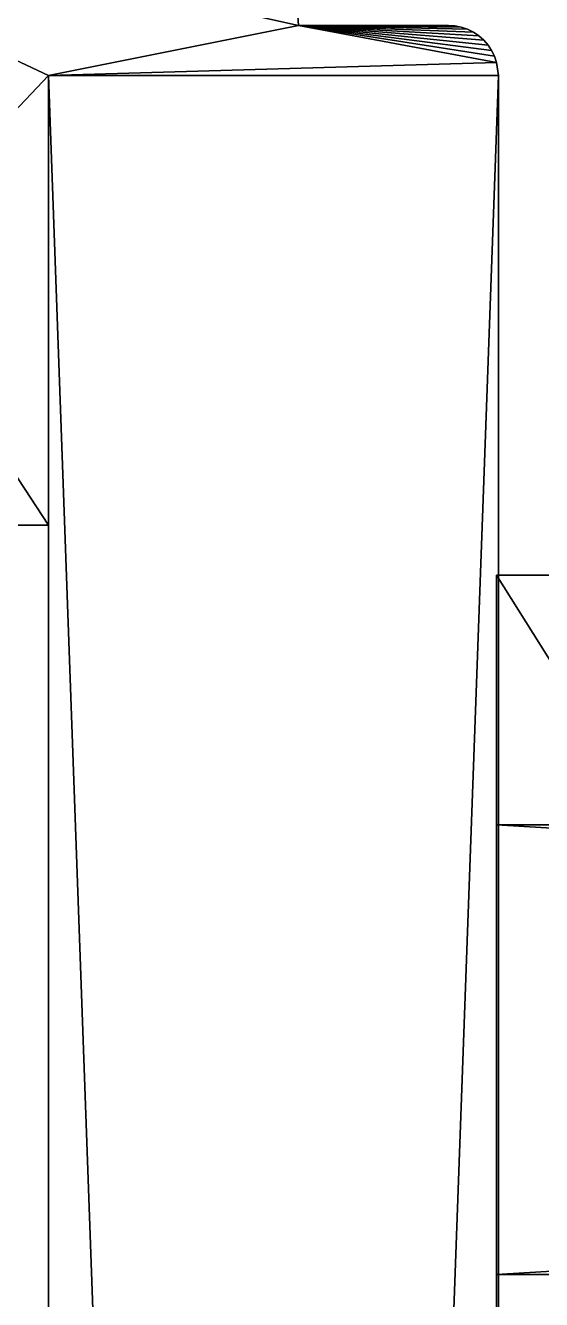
# Model space of a CAD drawing. Extents: x 0 to 3400, y 0 to 843.
# Drawn here: x 1846 to 1866.7, y 741 to 792 of the extents above; entities that cross this region are included whole.
import ezdxf

# ---------------------------------------------------------------- set-up
doc = ezdxf.new("R2010")
doc.units = 0
doc.header["$MEASUREMENT"] = 0
doc.layers.get('0').update_dxf_attribs({"color": 13, "linetype": 'CONTINUOUS'})

# ---------------------------------------------------------------- blocks, each defined once
blk = doc.blocks.new('GROUP_26')
for p, q in [((0, 18), (0, 0)), ((0, 18, 50), (0, 0, 50)), ((0, 18, 50), (0, 18)), ((300, 18, 50), (0, 18, 50)), ((0, 18), (300, 18)), ((0, 0), (300, 0)), ((300, 0, 50), (0, 0, 50)), ((0, 0, 50), (0, 0))]:
    blk.add_line(p, q)
mesh = blk.add_polyface()
corners = [(300, 0, 50), (0, 18, 50), (0, 0, 50), (300, 18, 50)]
mesh.append_faces([[corners[k] for k in face] for face in [(0, 1, 2), (1, 0, 3)]], dxfattribs={"vtx0": -1})
mesh = blk.add_polyface()
corners = [(0, 18), (300, 18, 50), (300, 18), (0, 18, 50)]
mesh.append_faces([[corners[k] for k in face] for face in [(0, 1, 2), (1, 0, 3)]], dxfattribs={"vtx0": -1})
mesh = blk.add_polyface()
corners = [(300, 18), (0, 0), (0, 18), (300, 0)]
mesh.append_faces([[corners[k] for k in face] for face in [(0, 1, 2), (1, 0, 3)]], dxfattribs={"vtx0": -1})
mesh = blk.add_polyface()
corners = [(0, 0, 50), (0, 18), (0, 0), (0, 18, 50)]
mesh.append_faces([[corners[k] for k in face] for face in [(0, 1, 2), (1, 0, 3)]], dxfattribs={"vtx0": -1})
mesh = blk.add_polyface()
corners = [(300, 0, 50), (0, 0), (300, 0), (0, 0, 50)]
mesh.append_faces([[corners[k] for k in face] for face in [(0, 1, 2), (1, 0, 3)]], dxfattribs={"vtx0": -1})
blk = doc.blocks.new('GROUP_2')
for p, q in [((0, 600), (0, 600, 750)), ((0, 600), (0, 0)), ((18, 600), (0, 600)), ((0, 600, 750), (0, 0, 750)), ((18, 600, 750), (0, 600, 750)), ((18, 0, 750), (18, 600, 750)), ((18, 600), (18, 600, 750)), ((18, 0), (18, 600))]:
    blk.add_line(p, q)
mesh = blk.add_polyface()
corners = [(18, 600), (0, 0), (0, 600), (18, 0)]
mesh.append_faces([[corners[k] for k in face] for face in [(0, 1, 2), (1, 0, 3)]], dxfattribs={"vtx0": -1})
mesh = blk.add_polyface()
corners = [(0, 600, 750), (18, 600), (0, 600), (18, 600, 750)]
mesh.append_faces([[corners[k] for k in face] for face in [(0, 1, 2), (1, 0, 3)]], dxfattribs={"vtx0": -1})
mesh = blk.add_polyface()
corners = [(18, 0, 750), (0, 600, 750), (0, 0, 750), (18, 600, 750)]
mesh.append_faces([[corners[k] for k in face] for face in [(0, 1, 2), (1, 0, 3)]], dxfattribs={"vtx0": -1})
mesh = blk.add_polyface()
corners = [(0, 600, 750), (0, 0), (0, 0, 750), (0, 600)]
mesh.append_faces([[corners[k] for k in face] for face in [(0, 1, 2), (1, 0, 3)]], dxfattribs={"vtx0": -1})
mesh = blk.add_polyface()
corners = [(18, 600), (18, 0, 750), (18, 0), (18, 600, 750)]
mesh.append_faces([[corners[k] for k in face] for face in [(0, 1, 2), (1, 0, 3)]], dxfattribs={"vtx0": -1})
blk = doc.blocks.new('DIFFERENCE_13')
mesh = blk.add_polyface()
corners = [(1850, 100, 18), (500, 700, 18), (500, 100, 18), (1850, 700, 18)]
mesh.append_faces([[corners[k] for k in face] for face in [(0, 1, 2), (1, 0, 3)]], dxfattribs={"vtx0": -1})
mesh = blk.add_polyface()
corners = [(1850, 700), (500, 100), (500, 700), (1850, 100)]
mesh.append_faces([[corners[k] for k in face] for face in [(0, 1, 2), (1, 0, 3)]], dxfattribs={"vtx0": -1})
blk = doc.blocks.new('DIFFERENCE_15')
for p, q in [((18, 35), (18.518, 34.932)), ((18, 35), (18, 17)), ((18, 35), (18, 35, 20.729)), ((18, 35, 20.729), (18.518, 34.932, 20.729)), ((18, 17, 20.729), (18, 35, 20.729)), ((18.518, 34.932), (18.765, 34.848)), ((18.518, 34.932), (18.518, 34.932, 20.729)), ((18.518, 34.932, 20.729), (18.765, 34.848, 20.729)), ((18.765, 34.848), (19, 34.732)), ((18.765, 34.848), (18.765, 34.848, 20.729)), ((18.765, 34.848, 20.729), (19, 34.732, 20.729)), ((19, 34.732), (19.218, 34.587)), ((19, 34.732, 20.729), (19.218, 34.587, 20.729)), ((19, 34.732), (19, 34.732, 20.729)), ((19.218, 34.587), (19.414, 34.414)), ((19.218, 34.587), (19.218, 34.587, 20.729)), ((19.218, 34.587, 20.729), (19.414, 34.414, 20.729)), ((19.414, 34.414, 20.729), (19.587, 34.218, 20.729)), ((19.414, 34.414), (19.587, 34.218)), ((19.414, 34.414), (19.414, 34.414, 20.729)), ((19.587, 34.218), (19.732, 34)), ((19.587, 34.218), (19.587, 34.218, 20.729)), ((19.587, 34.218, 20.729), (19.732, 34, 20.729)), ((19.732, 34), (19.848, 33.765)), ((19.732, 34, 20.729), (19.848, 33.765, 20.729)), ((19.732, 34), (19.732, 34, 20.729)), ((19.848, 33.765), (19.932, 33.518)), ((19.848, 33.765), (19.848, 33.765, 20.729)), ((19.848, 33.765, 20.729), (19.932, 33.518, 20.729)), ((19.932, 33.518), (19.983, 33.261)), ((19.932, 33.518, 20.729), (19.983, 33.261, 20.729)), ((19.932, 33.518), (19.932, 33.518, 20.729)), ((19.983, 33.261), (20, 33)), ((19.983, 33.261), (19.983, 33.261, 20.729)), ((19.983, 33.261, 20.729), (20, 33, 20.729)), ((20, 33), (20, 27)), ((20, 33, 20.729), (20, 27, 20.729)), ((20, 33), (20, 33, 20.729)), ((20, 27), (20, 27, 20.729)), ((20, 27, 20.729), (20.392, 26.974, 20.729)), ((0, 0), (0, 17)), ((18, 17), (0, 17)), ((0, 17), (0, 17, 20.729)), ((0, 0, 20.729), (0, 17, 20.729)), ((0, 17, 20.729), (18, 17, 20.729)), ((18, 17), (18, 17, 20.729))]:
    blk.add_line(p, q)
mesh = blk.add_polyface()
corners = [(18.518, 34.932), (18, 17), (18, 35), (23, 24), (23, 19), (22.974, 24.392), (0, 0), (0, 17), (26, 0), (20, 27), (18.765, 34.848), (19, 34.732), (19.218, 34.587), (19.414, 34.414), (19.587, 34.218), (19.732, 34), (19.848, 33.765), (19.932, 33.518), (19.983, 33.261), (20, 33), (20.392, 26.974), (20.776, 26.898), (21.148, 26.772), (21.5, 26.598), (21.826, 26.38), (22.121, 26.121), (22.38, 25.826), (22.598, 25.5), (22.772, 25.148), (22.898, 24.776), (26, 16)]
mesh.append_faces([[corners[k] for k in face] for face in [(0, 1, 2), (1, 6, 7), (9, 18, 19), (8, 4, 30)]], dxfattribs={"vtx0": -1})
mesh.append_faces([[corners[k] for k in face] for face in [(6, 1, 8)]], dxfattribs={"vtx0": -1, "vtx1": -1})
mesh.append_faces([[corners[k] for k in face] for face in [(8, 1, 9), (9, 1, 0), (8, 24, 4)]], dxfattribs={"vtx0": -1, "vtx1": -1, "vtx2": -1})
mesh.append_faces([[corners[k] for k in face] for face in [(9, 0, 10), (9, 10, 11), (9, 11, 12), (9, 12, 13), (9, 13, 14), (9, 14, 15), (9, 15, 16), (9, 16, 17), (9, 17, 18), (8, 9, 20), (8, 20, 21), (8, 21, 22), (8, 22, 23), (8, 23, 24), (4, 24, 25), (4, 25, 26), (4, 26, 27), (4, 27, 28), (4, 28, 29), (4, 29, 5)]], dxfattribs={"vtx0": -1, "vtx2": -1})
mesh.append_faces([[corners[k] for k in face] for face in [(3, 4, 5)]], dxfattribs={"vtx1": -1})
mesh = blk.add_polyface()
corners = [(18.518, 34.932, 20.729), (18, 35, 20.729), (18, 17, 20.729), (26, 0, 20.729), (0, 17, 20.729), (0, 0, 20.729), (20, 27, 20.729), (18.765, 34.848, 20.729), (19, 34.732, 20.729), (19.218, 34.587, 20.729), (19.414, 34.414, 20.729), (19.587, 34.218, 20.729), (19.732, 34, 20.729), (19.848, 33.765, 20.729), (19.932, 33.518, 20.729), (19.983, 33.261, 20.729), (20.392, 26.974, 20.729), (20.776, 26.898, 20.729), (21.148, 26.772, 20.729), (21.5, 26.598, 20.729), (21.826, 26.38, 20.729), (23, 19, 20.729), (22.121, 26.121, 20.729), (22.38, 25.826, 20.729), (22.598, 25.5, 20.729), (22.772, 25.148, 20.729), (22.898, 24.776, 20.729), (22.974, 24.392, 20.729), (26, 16, 20.729), (23, 24, 20.729), (20, 33, 20.729)]
mesh.append_faces([[corners[k] for k in face] for face in [(3, 4, 5), (21, 3, 28)]], dxfattribs={"vtx0": -1})
mesh.append_faces([[corners[k] for k in face] for face in [(4, 3, 2), (0, 6, 7), (7, 6, 8), (8, 6, 9), (9, 6, 10), (10, 6, 11), (11, 6, 12), (12, 6, 13), (13, 6, 14), (14, 6, 15), (6, 3, 16), (16, 3, 17), (17, 3, 18), (18, 3, 19), (19, 3, 20), (20, 21, 22), (22, 21, 23), (23, 21, 24), (24, 21, 25), (25, 21, 26), (26, 21, 27)]], dxfattribs={"vtx0": -1, "vtx1": -1})
mesh.append_faces([[corners[k] for k in face] for face in [(2, 3, 6), (2, 6, 0), (20, 3, 21)]], dxfattribs={"vtx0": -1, "vtx1": -1, "vtx2": -1})
mesh.append_faces([[corners[k] for k in face] for face in [(29, 27, 21), (30, 15, 6)]], dxfattribs={"vtx1": -1})
mesh.append_faces([[corners[k] for k in face] for face in [(0, 1, 2)]], dxfattribs={"vtx2": -1})
mesh = blk.add_polyface()
corners = [(18, 35, 20.729), (18.518, 34.932), (18, 35), (18.518, 34.932, 20.729)]
mesh.append_faces([[corners[k] for k in face] for face in [(0, 1, 2), (1, 0, 3)]], dxfattribs={"vtx0": -1})
mesh = blk.add_polyface()
corners = [(18, 35, 20.729), (18, 17), (18, 17, 20.729), (18, 35)]
mesh.append_faces([[corners[k] for k in face] for face in [(0, 1, 2), (1, 0, 3)]], dxfattribs={"vtx0": -1})
mesh = blk.add_polyface()
corners = [(18.518, 34.932, 20.729), (18.765, 34.848), (18.518, 34.932), (18.765, 34.848, 20.729)]
mesh.append_faces([[corners[k] for k in face] for face in [(0, 1, 2), (1, 0, 3)]], dxfattribs={"vtx0": -1})
mesh = blk.add_polyface()
corners = [(18.765, 34.848, 20.729), (19, 34.732), (18.765, 34.848), (19, 34.732, 20.729)]
mesh.append_faces([[corners[k] for k in face] for face in [(0, 1, 2), (1, 0, 3)]], dxfattribs={"vtx0": -1})
mesh = blk.add_polyface()
corners = [(19, 34.732, 20.729), (19.218, 34.587), (19, 34.732), (19.218, 34.587, 20.729)]
mesh.append_faces([[corners[k] for k in face] for face in [(0, 1, 2), (1, 0, 3)]], dxfattribs={"vtx0": -1})
mesh = blk.add_polyface()
corners = [(19.218, 34.587, 20.729), (19.414, 34.414), (19.218, 34.587), (19.414, 34.414, 20.729)]
mesh.append_faces([[corners[k] for k in face] for face in [(0, 1, 2), (1, 0, 3)]], dxfattribs={"vtx0": -1})
mesh = blk.add_polyface()
corners = [(19.414, 34.414), (19.587, 34.218, 20.729), (19.587, 34.218), (19.414, 34.414, 20.729)]
mesh.append_faces([[corners[k] for k in face] for face in [(0, 1, 2), (1, 0, 3)]], dxfattribs={"vtx0": -1})
mesh = blk.add_polyface()
corners = [(19.732, 34), (19.587, 34.218, 20.729), (19.732, 34, 20.729), (19.587, 34.218)]
mesh.append_faces([[corners[k] for k in face] for face in [(0, 1, 2), (1, 0, 3)]], dxfattribs={"vtx0": -1})
mesh = blk.add_polyface()
corners = [(19.732, 34), (19.848, 33.765, 20.729), (19.848, 33.765), (19.732, 34, 20.729)]
mesh.append_faces([[corners[k] for k in face] for face in [(0, 1, 2), (1, 0, 3)]], dxfattribs={"vtx0": -1})
mesh = blk.add_polyface()
corners = [(19.848, 33.765), (19.932, 33.518, 20.729), (19.932, 33.518), (19.848, 33.765, 20.729)]
mesh.append_faces([[corners[k] for k in face] for face in [(0, 1, 2), (1, 0, 3)]], dxfattribs={"vtx0": -1})
mesh = blk.add_polyface()
corners = [(19.932, 33.518), (19.983, 33.261, 20.729), (19.983, 33.261), (19.932, 33.518, 20.729)]
mesh.append_faces([[corners[k] for k in face] for face in [(0, 1, 2), (1, 0, 3)]], dxfattribs={"vtx0": -1})
mesh = blk.add_polyface()
corners = [(20, 33), (19.983, 33.261, 20.729), (20, 33, 20.729), (19.983, 33.261)]
mesh.append_faces([[corners[k] for k in face] for face in [(0, 1, 2), (1, 0, 3)]], dxfattribs={"vtx0": -1})
mesh = blk.add_polyface()
corners = [(20, 33), (20, 27, 20.729), (20, 27), (20, 33, 20.729)]
mesh.append_faces([[corners[k] for k in face] for face in [(0, 1, 2), (1, 0, 3)]], dxfattribs={"vtx0": -1})
mesh = blk.add_polyface()
corners = [(20, 27, 20.729), (20.392, 26.974), (20, 27), (20.392, 26.974, 20.729)]
mesh.append_faces([[corners[k] for k in face] for face in [(0, 1, 2), (1, 0, 3)]], dxfattribs={"vtx0": -1})
mesh = blk.add_polyface()
corners = [(0, 17, 20.729), (18, 17), (0, 17), (18, 17, 20.729)]
mesh.append_faces([[corners[k] for k in face] for face in [(0, 1, 2), (1, 0, 3)]], dxfattribs={"vtx0": -1})
mesh = blk.add_polyface()
corners = [(0, 17, 20.729), (0, 0), (0, 0, 20.729), (0, 17)]
mesh.append_faces([[corners[k] for k in face] for face in [(0, 1, 2), (1, 0, 3)]], dxfattribs={"vtx0": -1})
blk = doc.blocks.new('GROUP_25')
for p, q in [((300, 480), (0, 480)), ((0, 480, 18), (0, 0, 18)), ((300, 480, 18), (0, 480, 18)), ((0, 480), (0, 0)), ((0, 480), (0, 480, 18))]:
    blk.add_line(p, q)
mesh = blk.add_polyface()
corners = [(0, 480, 18), (0, 0), (0, 0, 18), (0, 480)]
mesh.append_faces([[corners[k] for k in face] for face in [(0, 1, 2), (1, 0, 3)]], dxfattribs={"vtx0": -1})
mesh = blk.add_polyface()
corners = [(300, 480), (0, 0), (0, 480), (300, 0)]
mesh.append_faces([[corners[k] for k in face] for face in [(0, 1, 2), (1, 0, 3)]], dxfattribs={"vtx0": -1})
mesh = blk.add_polyface()
corners = [(0, 480), (300, 480, 18), (300, 480), (0, 480, 18)]
mesh.append_faces([[corners[k] for k in face] for face in [(0, 1, 2), (1, 0, 3)]], dxfattribs={"vtx0": -1})
mesh = blk.add_polyface()
corners = [(300, 0, 18), (0, 480, 18), (0, 0, 18), (300, 480, 18)]
mesh.append_faces([[corners[k] for k in face] for face in [(0, 1, 2), (1, 0, 3)]], dxfattribs={"vtx0": -1})

msp = doc.modelspace()

# ---------------------------------------------------------------- block references
at = {"color": 251, "xscale": 1.17037037037037}
msp.add_blockref('DIFFERENCE_13', (1231.852, 140, 768), dxfattribs=at)
at = {"color": 251, "xscale": 1.16308585196485, "yscale": 0.9836098335875769}
msp.add_blockref('DIFFERENCE_13', (1240.411, 146.556, 750), dxfattribs=at)
at = {"color": 251, "extrusion": (0, 0, -1), "zscale": 36.1810013420339, "rotation": 90.00000000000024}
msp.add_blockref('DIFFERENCE_15', (-1829.954, 772, -750), dxfattribs=at)
at = {"color": 251, "yscale": 0.833333333333333}
msp.add_blockref('GROUP_2', (1846.954, 290), dxfattribs=at)
at = {"color": 251}
for name, p in [('GROUP_25', (1864.886, 290, 50)), ('GROUP_26', (1864.886, 742))]:
    msp.add_blockref(name, p, dxfattribs=at)

doc.saveas('drawing.dxf')
